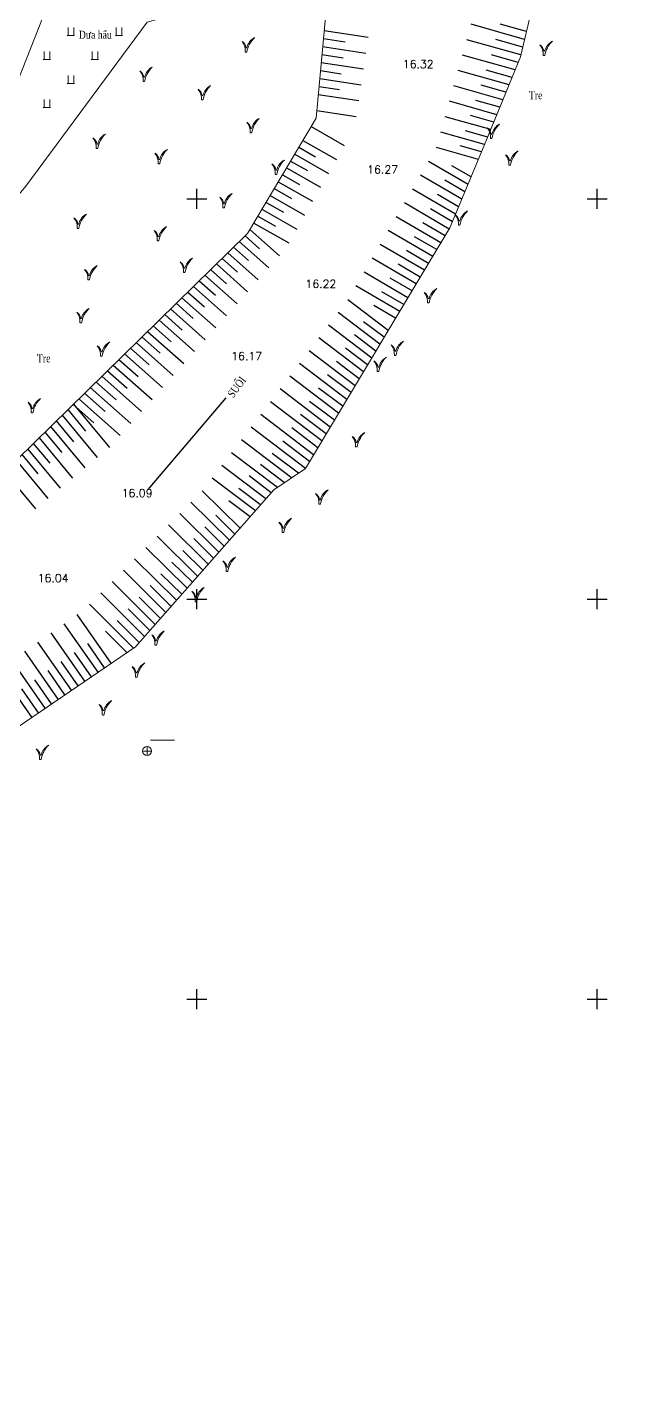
# Model space of a CAD drawing. Header units: metres. Extents: x 585499 to 586851, y 1565849 to 1566901.
# Drawn here: x 586578.8 to 586653.5, y 1566352.8 to 1566521.5 of the extents above; entities that cross this region are included whole.
import ezdxf

# ---------------------------------------------------------------- set-up
doc = ezdxf.new("R2010")
doc.units = ezdxf.units.M
for name, color, linetype, lineweight in [('59', 7, 'Continuous', 0), ('chem', 50, 'Continuous', 0), ('Coso', 7, 'Continuous', 0), ('dct', 7, 'Continuous', 0), ('duong bo', 97, 'Continuous', 0), ('Ghi chu', 2, 'Continuous', 5), ('text', 7, 'Continuous', 0), ('ThucVat', 90, 'Continuous', 0), ('thuy van', 111, 'Continuous', 0)]:
    doc.layers.add(name, color=color, linetype=linetype, lineweight=lineweight)
doc.layers.add('K_HUNG', color=7, linetype='Continuous')
doc.layers.add('taluy', color=15, linetype='Continuous')
doc.styles.add('ghi chu', font='times.ttf', dxfattribs={"height": 1})
doc.styles.get("Standard").update_dxf_attribs({"font": 'simplex.shx'})
doc.dimstyles.get("Standard").update_dxf_attribs({"dimtxt": 0.18, "dimasz": 0.18, "dimexe": 0.18, "dimexo": 0.0625, "dimgap": 0.09, "dimtad": 0, "dimtih": 1, "dimtoh": 1, "dimdec": 4, "dimzin": 0, "dimdsep": 46, "dimtxsty": 'Standard', "dimcen": 0.09, "dimadec": 0, "dimazin": 0, "dimtfac": 1, "dimtdec": 4, "dimtofl": 0, "dimtmove": 0, "dimatfit": 3, "dimfxl": 1, "dimtolj": 1, "dimtzin": 0, "dimarcsym": 0})

# ---------------------------------------------------------------- blocks, each defined once
blk = doc.blocks.new('fdsa')
at = {"layer": 'ThucVat', "color": 8}
for p, q in [((586981.43, 1565459.99), (586981.43, 1565458.99)), ((586982.13, 1565459.99), (586982.13, 1565458.99))]:
    blk.add_line(p, q, dxfattribs=at)
blk.add_lwpolyline([(586981.33, 1565458.99), (586982.23, 1565458.99)], dxfattribs=at)
blk = doc.blocks.new('tre')
at = {"layer": 'Ghi chu', "color": 8}
blk.add_line((-0.46, 2.17), (-0.03, 2.17), dxfattribs=at)
at = {"layer": 'Ghi chu'}
blk.add_line((-0.78, 0), (0, 0), dxfattribs=at)
at = {"layer": 'Ghi chu', "color": 8}
for centre, major_axis, start_param, end_param in [((7.57, 0.31), (-5.53, 5.53), -0.284539, 0.544452), ((12.59, -2.1), (-9.02, 9.02), -0.027251, 0.620222), ((-4.77, 1.61), (3.08, 3.08), 5.627469, 6.498728), ((-7.85, 0.69), (-5.02, 5.02), 3.830367, 4.628632)]:
    blk.add_ellipse(centre, major_axis=major_axis, ratio=1, start_param=start_param, end_param=end_param, dxfattribs=at)
blk = doc.blocks.new('06')
at = {"layer": '59', "color": 6, "linetype": 'Continuous'}
for p, q in [((-1.57, -1.55), (1.54, 1.56)), ((1.55, -1.56), (-1.56, 1.55))]:
    blk.add_line(p, q, dxfattribs=at)
blk.add_circle((-0.01, 0), 2.2, dxfattribs=at)

msp = doc.modelspace()

# ---------------------------------------------------------------- linework, layer by layer
at = {"layer": 'chem', "color": 8}
msp.add_line((586594.2, 1566432.35), (586597.19, 1566432.35), dxfattribs=at)
at = {"layer": 'duong bo', "color": 8, "elevation": 14.25}
for points in [[(586608.67, 1566555.19), (586606.38, 1566534.75), (586598.48, 1566523.36), (586593.81, 1566522.07), (586578.64, 1566501.57), (586567.13, 1566487.91)], [(586528.69, 1566518.81), (586560.67, 1566493.79), (586569.64, 1566498.16), (586575.64, 1566509.63), (586581.26, 1566523.93), (586543.3, 1566534.02)]]:
    msp.add_lwpolyline(points, dxfattribs=at)
at = {"layer": 'K_HUNG', "color": 8}
for p, q in [((586598.75, 1566500), (586601.25, 1566500)), ((586600, 1566498.75), (586600, 1566501.25)), ((586648.75, 1566500), (586651.25, 1566500)), ((586650, 1566498.75), (586650, 1566501.25)), ((586600, 1566448.75), (586600, 1566451.25)), ((586650, 1566448.75), (586650, 1566451.25)), ((586598.75, 1566450), (586601.25, 1566450)), ((586648.75, 1566450), (586651.25, 1566450)), ((586600, 1566398.75), (586600, 1566401.25)), ((586650, 1566398.75), (586650, 1566401.25)), ((586598.75, 1566400), (586601.25, 1566400)), ((586648.75, 1566400), (586651.25, 1566400))]:
    msp.add_line(p, q, dxfattribs=at)
at = {"layer": 'taluy', "color": 8}
for p, q in [((586615.9, 1566521), (586621.4, 1566520.18)), ((586640.95, 1566519.91), (586634.29, 1566521.79)), ((586641.18, 1566520.89), (586637.88, 1566521.82)), ((586615.72, 1566519), (586621.1, 1566518.2)), ((586615.81, 1566520), (586618.53, 1566519.59)), ((586640.49, 1566517.96), (586633.75, 1566519.87)), ((586640.72, 1566518.94), (586637.37, 1566519.88)), ((586615.53, 1566517.01), (586620.81, 1566516.22)), ((586615.62, 1566518.01), (586618.29, 1566517.61)), ((586639.76, 1566516.09), (586633.21, 1566517.94)), ((586640.15, 1566517.02), (586636.81, 1566517.96)), ((586615.44, 1566516.01), (586618.05, 1566515.62)), ((586639, 1566514.23), (586632.66, 1566516.02)), ((586639.38, 1566515.16), (586636.16, 1566516.07)), ((586615.26, 1566514.02), (586617.81, 1566513.64)), ((586615.35, 1566515.01), (586620.51, 1566514.24)), ((586638.24, 1566512.37), (586632.12, 1566514.09)), ((586638.62, 1566513.3), (586635.51, 1566514.18)), ((586615.17, 1566513.02), (586620.22, 1566512.27)), ((586637.48, 1566510.5), (586631.58, 1566512.17)), ((586637.86, 1566511.43), (586634.86, 1566512.28)), ((586614.98, 1566511.02), (586619.92, 1566510.29)), ((586636.72, 1566508.64), (586631.04, 1566510.24)), ((586637.1, 1566509.57), (586634.2, 1566510.39)), ((586614.27, 1566509.01), (586618.42, 1566506.65)), ((586636.34, 1566507.71), (586633.55, 1566508.49)), ((586613.25, 1566507.29), (586617.43, 1566504.91)), ((586635.95, 1566506.78), (586630.49, 1566508.32)), ((586612.23, 1566505.57), (586616.44, 1566503.17)), ((586612.74, 1566506.43), (586614.84, 1566505.23)), ((586635.18, 1566504.92), (586629.95, 1566506.39)), ((586635.57, 1566505.85), (586632.89, 1566506.6)), ((586611.2, 1566503.85), (586615.45, 1566501.43)), ((586611.71, 1566504.71), (586613.83, 1566503.51)), ((586633.88, 1566501.79), (586628.95, 1566504.66)), ((586634.26, 1566502.72), (586631.86, 1566504.12)), ((586610.18, 1566502.13), (586614.46, 1566499.69)), ((586610.69, 1566502.99), (586612.82, 1566501.78)), ((586633.1, 1566499.93), (586627.95, 1566502.93)), ((586633.49, 1566500.86), (586630.97, 1566502.33)), ((586609.16, 1566500.41), (586613.47, 1566497.96)), ((586609.67, 1566501.27), (586611.82, 1566500.05)), ((586632.33, 1566498.06), (586626.94, 1566501.2)), ((586632.71, 1566498.99), (586630.08, 1566500.53)), ((586608.13, 1566498.69), (586612.48, 1566496.22)), ((586608.65, 1566499.55), (586610.81, 1566498.32)), ((586631.53, 1566496.21), (586625.93, 1566499.48)), ((586631.94, 1566497.13), (586629.19, 1566498.74)), ((586607.11, 1566496.97), (586611.49, 1566494.48)), ((586607.62, 1566497.83), (586609.81, 1566496.59)), ((586630.5, 1566494.5), (586624.92, 1566497.75)), ((586631.01, 1566495.36), (586628.22, 1566496.98)), ((586606.02, 1566495.36), (586607.84, 1566493.74)), ((586606.62, 1566496.15), (586610.33, 1566492.87)), ((586629.47, 1566492.78), (586623.92, 1566496.02)), ((586629.98, 1566493.64), (586627.2, 1566495.26)), ((586603.87, 1566493.25), (586607.67, 1566489.88)), ((586604.58, 1566493.95), (586606.46, 1566492.29)), ((586605.3, 1566494.65), (586609, 1566491.37)), ((586628.44, 1566491.07), (586622.91, 1566494.29)), ((586628.95, 1566491.93), (586626.18, 1566493.54)), ((586602.44, 1566491.85), (586606.35, 1566488.38)), ((586603.15, 1566492.55), (586605.08, 1566490.84)), ((586627.41, 1566489.36), (586621.9, 1566492.57)), ((586627.92, 1566490.21), (586625.16, 1566491.82)), ((586601, 1566490.44), (586605.02, 1566486.88)), ((586601.72, 1566491.15), (586603.7, 1566489.39)), ((586626.38, 1566487.64), (586620.89, 1566490.84)), ((586626.89, 1566488.5), (586624.14, 1566490.1)), ((586598.86, 1566488.34), (586600.94, 1566486.49)), ((586599.57, 1566489.04), (586603.69, 1566485.39)), ((586600.29, 1566489.74), (586602.32, 1566487.94)), ((586625.35, 1566485.93), (586619.88, 1566489.11)), ((586625.86, 1566486.78), (586623.12, 1566488.38)), ((586597.42, 1566486.94), (586599.56, 1566485.04)), ((586598.14, 1566487.64), (586602.36, 1566483.89)), ((586623.92, 1566483.55), (586618.87, 1566487.39)), ((586624.83, 1566485.07), (586622.11, 1566486.66)), ((586595.28, 1566484.83), (586599.71, 1566480.9)), ((586595.99, 1566485.53), (586598.18, 1566483.59)), ((586596.71, 1566486.24), (586601.04, 1566482.39)), ((586622.88, 1566481.83), (586617.66, 1566485.79)), ((586593.84, 1566483.43), (586598.38, 1566479.4)), ((586594.56, 1566484.13), (586596.8, 1566482.14)), ((586621.85, 1566480.1), (586616.45, 1566484.2)), ((586623.4, 1566482.69), (586620.83, 1566484.64)), ((586592.41, 1566482.03), (586597.06, 1566477.91)), ((586593.13, 1566482.73), (586595.42, 1566480.69)), ((586620.81, 1566478.38), (586615.24, 1566482.61)), ((586622.36, 1566480.96), (586619.71, 1566482.98)), ((586590.26, 1566479.92), (586592.66, 1566477.79)), ((586590.98, 1566480.62), (586595.73, 1566476.41)), ((586591.7, 1566481.32), (586594.04, 1566479.24)), ((586619.77, 1566476.65), (586614.03, 1566481.02)), ((586621.33, 1566479.24), (586618.59, 1566481.32)), ((586588.83, 1566478.52), (586591.29, 1566476.34)), ((586589.55, 1566479.22), (586594.4, 1566474.91)), ((586618.74, 1566474.93), (586612.82, 1566479.43)), ((586620.29, 1566477.52), (586617.46, 1566479.66)), ((586586.68, 1566476.41), (586591.75, 1566471.92)), ((586587.4, 1566477.11), (586589.91, 1566474.89)), ((586588.12, 1566477.82), (586593.07, 1566473.42)), ((586617.7, 1566473.2), (586611.61, 1566477.83)), ((586619.26, 1566475.79), (586616.34, 1566478.01)), ((586585.25, 1566475.01), (586590.42, 1566470.42)), ((586585.97, 1566475.71), (586588.53, 1566473.44)), ((586616.67, 1566471.48), (586610.4, 1566476.24)), ((586617.18, 1566472.34), (586614.09, 1566474.69)), ((586618.22, 1566474.07), (586615.22, 1566476.35)), ((586583.87, 1566473.66), (586586.09, 1566470.98)), ((586584.54, 1566474.31), (586587.15, 1566471.99)), ((586584.59, 1566474.36), (586589.08, 1566468.94)), ((586614.59, 1566468.03), (586607.98, 1566473.06)), ((586615.63, 1566469.75), (586609.19, 1566474.65)), ((586616.15, 1566470.62), (586612.97, 1566473.03)), ((586581.72, 1566471.55), (586586.01, 1566466.38)), ((586582.44, 1566472.25), (586584.61, 1566469.64)), ((586583.16, 1566472.95), (586587.54, 1566467.66)), ((586613.56, 1566466.31), (586606.77, 1566471.46)), ((586615.11, 1566468.89), (586611.85, 1566471.37)), ((586580.29, 1566470.15), (586584.47, 1566465.11)), ((586581.01, 1566470.85), (586583.12, 1566468.3)), ((586611.81, 1566465.12), (586605.56, 1566469.87)), ((586614.08, 1566467.17), (586610.73, 1566469.71)), ((586578.14, 1566468.04), (586580.15, 1566465.62)), ((586578.86, 1566468.74), (586582.93, 1566463.83)), ((586579.57, 1566469.44), (586581.63, 1566466.96)), ((586610.07, 1566463.93), (586604.35, 1566468.28)), ((586612.69, 1566465.71), (586609.43, 1566468.19)), ((586577.42, 1566467.34), (586581.39, 1566462.56)), ((586608.64, 1566462.51), (586603.14, 1566466.69)), ((586610.94, 1566464.53), (586607.95, 1566466.8)), ((586575.99, 1566465.93), (586579.85, 1566461.28)), ((586607.31, 1566461), (586601.93, 1566465.09)), ((586609.3, 1566463.26), (586606.52, 1566465.37)), ((586605.41, 1566458.85), (586600.68, 1566463.53)), ((586607.97, 1566461.76), (586605.25, 1566463.82)), ((586604.08, 1566457.34), (586599.27, 1566462.11)), ((586606.65, 1566460.25), (586603.99, 1566462.28)), ((586602.75, 1566455.84), (586597.87, 1566460.69)), ((586604.74, 1566458.1), (586602.36, 1566460.46)), ((586600.1, 1566452.84), (586595.05, 1566457.86)), ((586601.43, 1566454.34), (586596.46, 1566459.27)), ((586603.42, 1566456.59), (586600.99, 1566459)), ((586598.78, 1566451.34), (586593.64, 1566456.44)), ((586602.09, 1566455.09), (586599.63, 1566457.54)), ((586597.45, 1566449.84), (586592.23, 1566455.02)), ((586599.44, 1566452.09), (586596.89, 1566454.62)), ((586600.76, 1566453.59), (586598.26, 1566456.08)), ((586596.12, 1566448.33), (586590.82, 1566453.6)), ((586598.11, 1566450.59), (586595.52, 1566453.16)), ((586594.8, 1566446.83), (586589.41, 1566452.18)), ((586596.79, 1566449.08), (586594.16, 1566451.7)), ((586593.47, 1566445.33), (586588, 1566450.76)), ((586595.46, 1566447.58), (586592.79, 1566450.24)), ((586589.31, 1566441.98), (586585.07, 1566448.06)), ((586592.1, 1566443.87), (586586.59, 1566449.34)), ((586594.14, 1566446.08), (586591.42, 1566448.77)), ((586587.66, 1566440.85), (586583.43, 1566446.91)), ((586592.81, 1566444.58), (586590.05, 1566447.31)), ((586584.35, 1566438.61), (586580.15, 1566444.62)), ((586586, 1566439.73), (586581.79, 1566445.77)), ((586588.48, 1566441.42), (586586.37, 1566444.45)), ((586591.26, 1566443.3), (586588.57, 1566445.97)), ((586582.69, 1566437.48), (586578.51, 1566443.48)), ((586586.83, 1566440.29), (586584.72, 1566443.32)), ((586579.38, 1566435.23), (586575.23, 1566441.19)), ((586581.04, 1566436.36), (586576.87, 1566442.34)), ((586583.52, 1566438.04), (586581.42, 1566441.05)), ((586585.17, 1566439.17), (586583.07, 1566442.18)), ((586581.86, 1566436.92), (586579.78, 1566439.91)), ((586580.21, 1566435.8), (586578.13, 1566438.78))]:
    msp.add_line(p, q, dxfattribs=at)
at = {"layer": 'thuy van', "color": 8, "elevation": 14.25}
for points in [[(586618.93, 1566600.19), (586620.26, 1566580.53), (586619.27, 1566555.32), (586616.39, 1566526.32), (586614.89, 1566510.05), (586606.34, 1566495.67), (586566.27, 1566456.4), (586533.31, 1566425.65), (586497.57, 1566406.3), (586462.16, 1566400.35), (586444.72, 1566402.81)], [(586400.26, 1566350.68), (586423.27, 1566370.48), (586451.48, 1566373.96), (586473.92, 1566372.43), (586490.85, 1566367.64), (586496.3, 1566367.61), (586518.27, 1566379.57), (586549.12, 1566406.98), (586570.29, 1566429.05), (586592.32, 1566444.02), (586609.64, 1566463.64), (586613.56, 1566466.3), (586631.62, 1566496.38), (586636.11, 1566507.15), (586640.44, 1566517.74), (586647.98, 1566549.57), (586648.34, 1566555.28), (586654.42, 1566571.44)]]:
    msp.add_lwpolyline(points, dxfattribs=at)

# ---------------------------------------------------------------- block references
at = {"layer": 'Coso', "color": 8, "linetype": 'Continuous', "xscale": 0.2499999999548433, "yscale": 0.2499999999548433, "zscale": 0.2499999999548433, "rotation": 135.370705478365}
msp.add_blockref('06', (586593.78, 1566431.01, 13.03), dxfattribs=at)
at = {"layer": 'ThucVat', "color": 8}
for p in [(-397.51, 1061.39), (-391.51, 1061.39), (-400.51, 1058.39), (-394.51, 1058.39), (-397.51, 1055.39), (-400.51, 1052.39)]:
    msp.add_blockref('fdsa', p, dxfattribs=at)
at = {"layer": 'ThucVat', "color": 8, "xscale": 0.25, "yscale": 0.25, "zscale": 0.25}
for p in [(586606.25, 1566518.33), (586643.46, 1566517.89), (586593.48, 1566514.65), (586600.77, 1566512.35), (586606.85, 1566508.25), (586636.87, 1566507.54), (586587.62, 1566506.29), (586595.37, 1566504.38), (586639.18, 1566504.18), (586609.98, 1566503.04), (586603.46, 1566498.88), (586632.87, 1566496.69), (586585.26, 1566496.3), (586595.26, 1566494.73), (586586.59, 1566489.86), (586598.52, 1566490.8), (586629.02, 1566486.98), (586585.6, 1566484.51), (586588.17, 1566480.32), (586624.87, 1566480.42), (586622.73, 1566478.42), (586579.52, 1566473.25), (586620.02, 1566469), (586615.45, 1566461.86), (586610.87, 1566458.29), (586603.87, 1566453.44), (586599.97, 1566449.65), (586594.97, 1566444.22), (586592.54, 1566440.23), (586588.39, 1566435.51), (586580.54, 1566429.95)]:
    msp.add_blockref('tre', p, dxfattribs=at)

# ---------------------------------------------------------------- texts
at = {"layer": 'dct', "color": 8}
for s, p in [('16.32', (586625.73, 1566516.32, 16.32)), ('16.27', (586621.28, 1566503.15, 16.27)), ('16.22', (586613.57, 1566488.87, 16.22)), ('16.17', (586604.3, 1566479.84, 16.17)), ('16.09', (586590.61, 1566462.73, 16.09)), ('16.04', (586580.12, 1566452.11, 16.04))]:
    msp.add_text(s, height=1, dxfattribs=at).set_placement(p)
at = {"layer": 'text', "color": 8, "style": 'ghi chu', "width": 0.8}
for s, p in [('Dưa hấu', (586585.26, 1566519.99, 14.25)), ('Tre', (586641.49, 1566512.43, 14.25)), ('Tre', (586580.03, 1566479.57, 14.25))]:
    msp.add_text(s, height=1, dxfattribs=at).set_placement(p)
msp.add_text('SUỐI', height=1, rotation=53.3708, dxfattribs=at).set_placement((586604.54, 1566475.05, 14.25))

# ---------------------------------------------------------------- leaders
at = {"layer": 'thuy van', "color": 8}
msp.add_leader([(586593.9, 1566463.69, 14.25), (586603.68, 1566475.14, 14.25)], dimstyle='Standard', dxfattribs=at)
msp.add_leader([(586593.9, 1566463.69, 14.25), (586603.68, 1566475.14, 14.25)], dimstyle='Standard', dxfattribs=at)

doc.saveas('drawing.dxf')
